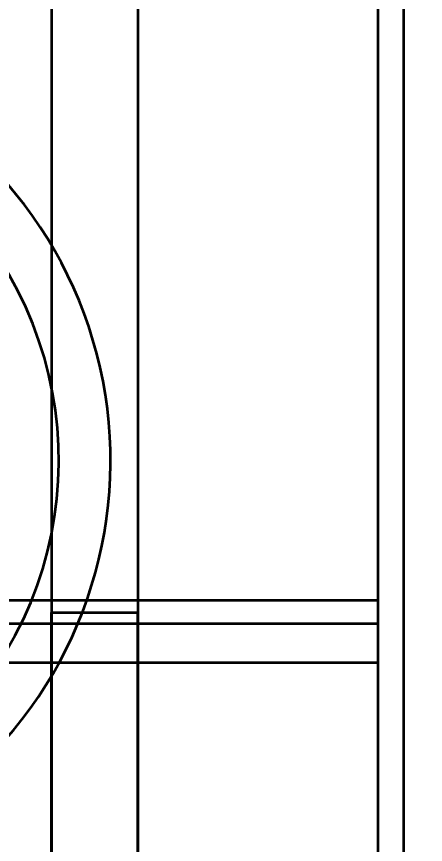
# Model space of a CAD drawing. Header units: millimetres. Extents: x -431 to 3717, y -325 to 2729.
# Drawn here: x 1397.57 to 1421.27, y 87.75 to 135.74 of the extents above; entities that cross this region are included whole.
import ezdxf

# ---------------------------------------------------------------- set-up
doc = ezdxf.new("R2010")
doc.units = ezdxf.units.MM
doc.styles.get("Standard").update_dxf_attribs({"font": 'arial.ttf'})
doc.dimstyles.new('CGJ', dxfattribs={"dimscale": 13, "dimtxt": 2.25, "dimasz": 2.25, "dimexe": 1, "dimexo": 1.25, "dimgap": 1.15, "dimtad": 1, "dimtoh": 1, "dimdec": 1, "dimdsep": 46, "dimtxsty": 'Standard', "dimcen": 0, "dimclrd": 2, "dimclre": 2, "dimclrt": 2, "dimadec": 0, "dimazin": 0, "dimtfac": 1, "dimtdec": 1, "dimtmove": 0, "dimatfit": 0, "dimfxl": 1, "dimtolj": 1, "dimtzin": 0, "dimlwe": -1, "dimarcsym": 2})

# ---------------------------------------------------------------- blocks, each defined once
blk = doc.blocks.new('Drawing View2')
at = {"color": 7, "linetype": 'Continuous', "lineweight": 35}
for p, q in [((1178.6, -288), (1178.6, 212)), ((1178.6, -288), (1178.6, 212)), ((1163.186, 194.172), (1163.186, -270.172)), ((1158.186, 160.8), (1158.186, -236.8)), ((1163.186, 160.8), (1163.186, -236.8)), ((1177.1, 160.08), (1177.1, -236.08)), ((1177.1, 160.08), (1177.1, -236.08)), ((1158.186, -75), (1158.186, -270.172)), ((1097.1, -236.08), (1177.1, -236.08)), ((1097.1, -236.08), (1177.1, -236.08)), ((1177.1, -236.08), (1177.1, -237.441)), ((1177.1, -236.08), (1177.1, -239.711)), ((1158.186, -270.172), (1158.186, -236.8)), ((1158.186, -236.8), (1163.186, -236.8)), ((1163.186, -270.172), (1163.186, -236.8)), ((1097.1, -237.441), (1177.1, -237.441)), ((1177.1, -237.441), (1177.1, -285.73)), ((1177.1, -237.441), (1177.1, -239.711)), ((1097.1, -239.711), (1177.1, -239.711)), ((1177.1, -239.711), (1177.1, -288))]:
    blk.add_line(p, q, dxfattribs=at)
for radius, end in [(24.5, 134.6585), (24.5, 134.6585), (21.5, 134.2993)]:
    blk.add_arc((1137.1, -228), radius, 314.6585, end, dxfattribs=at)
blk = doc.blocks.new('*D57')
at = {"color": 2, "transparency": 16777216}
for p, q in [((0.015, 8.75), (0.015, -153.5)), ((1500.015, 8.75), (1500.015, -153.5))]:
    blk.add_line(p, q, dxfattribs=at)
at = {"color": 2, "lineweight": -2, "transparency": 16777216}
blk.add_line((29.265, -140.5), (1470.765, -140.5), dxfattribs=at)
at = {"color": 2, "transparency": 16777216}
for points in [[(29.265, -135.625), (29.265, -145.375), (0.015, -140.5)], [(1470.765, -135.625), (1470.765, -145.375), (1500.015, -140.5)]]:
    blk.add_solid(points, dxfattribs=at)
at = {"layer": 'Defpoints', "color": 0, "transparency": 16777216}
for p in [(0.015, 25), (1500.015, 25), (1500.015, -140.5)]:
    blk.add_point(p, dxfattribs=at)
at = {"color": 2, "transparency": 16777216, "insert": (750.015, -110.416), "char_height": 29.25, "attachment_point": 5}
blk.add_mtext('\\A1;1200 / 1350 / 1500 / 1650 / 1800', dxfattribs=at)

msp = doc.modelspace()

# ---------------------------------------------------------------- block references
at = {"color": 7, "linetype": 'Continuous', "lineweight": 35}
msp.add_blockref('Drawing View2', (241.415, 338), dxfattribs=at)

# ---------------------------------------------------------------- dimensions: what is measured, and where the dimension line sits
dim = msp.add_linear_dim(base=(1500.015, -140.5), p1=(0.015, 25), p2=(1500.015, 25), angle=180, text='1200 / 1350 / <> / 1650 / 1800', dimstyle='CGJ')
dim.commit()
dim.dimension.update_dxf_attribs({"geometry": '*D57', "text_midpoint": (750.015, -140.5), "dimtype": 160})

doc.saveas('drawing.dxf')
